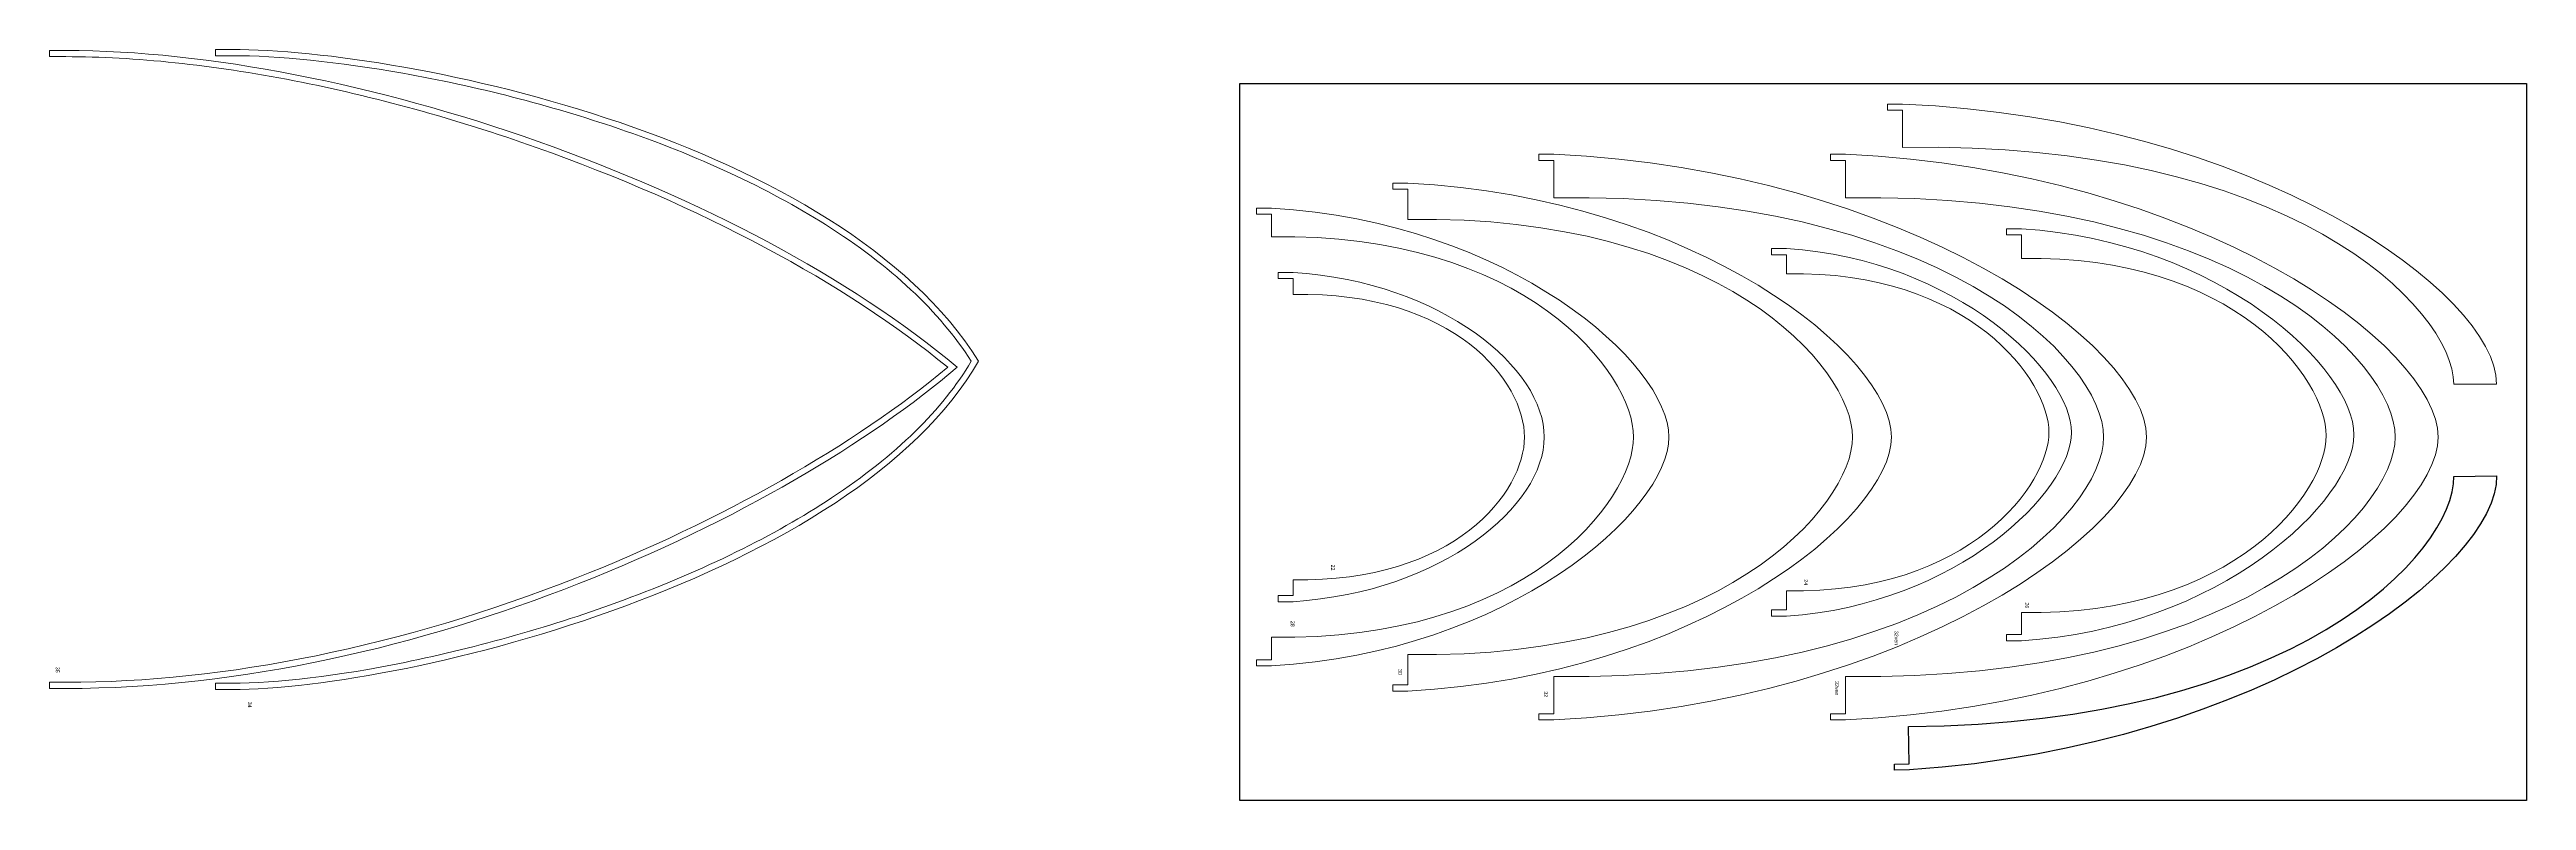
# Model space of a CAD drawing. Header units: inches. Extents: x -11188 to 11060, y -18103 to 6291.
# Drawn here: x -11188 to -8785, y -696 to 33 of the extents above; entities that cross this region are included whole.
import ezdxf

# ---------------------------------------------------------------- set-up
doc = ezdxf.new("R2010")
doc.units = ezdxf.units.IN
doc.header["$MEASUREMENT"] = 0
doc.layers.add('PRINT', color=7, linetype='Continuous', lineweight=9)
doc.layers.add('SECT-ELEV_dwg', color=8, linetype='Continuous', lineweight=9)
doc.styles.add('Arial', font='arial.ttf', dxfattribs={"height": 0.303706})
doc.styles.add('Arial_5', font='arial.ttf', dxfattribs={"height": 0.303706})

# ---------------------------------------------------------------- blocks, each defined once
blk = doc.blocks.new('SECT-ELEV_dwg_block 109-315224-Level 1')
at = {"layer": 'PRINT'}
for points in [[(1.33, -10.08), (1.33, -10.08), (2.54, -10.08), (2.54, -10.08)], [(1.33, -10.58), (1.33, -10.58), (1.33, -10.08), (1.33, -10.08)], [(2.54, -10.58), (2.54, -10.58), (1.33, -10.58), (1.33, -10.58)], [(2.54, -10.08), (21.77, -11.2), (34.68, -22.67), (34.68, -28.6)], [(2.54, -12.4), (2.54, -12.4), (2.54, -10.58), (2.54, -10.58)], [(31.82, -28.6), (31.82, -23.39), (23.03, -12.05), (2.54, -12.4)], [(2.54, -44.8), (23.03, -45.15), (31.82, -33.8), (31.82, -28.6)], [(34.68, -28.6), (34.68, -34.53), (21.77, -46), (2.54, -47.12)], [(2.54, -46.62), (2.54, -46.62), (2.54, -44.8), (2.54, -44.8)], [(1.33, -46.62), (1.33, -46.62), (2.54, -46.62), (2.54, -46.62)], [(1.33, -47.12), (1.33, -47.12), (1.33, -46.62), (1.33, -46.62)], [(2.54, -47.12), (2.54, -47.12), (1.33, -47.12), (1.33, -47.12)]]:
    blk.add_open_spline(points, degree=3, dxfattribs=at)
blk = doc.blocks.new('SECT-ELEV_dwg_block 111-315226-Level 1')
at = {"layer": 'PRINT'}
for points in [[(-96.24, 2.67), (-96.24, 2.67), (-94.93, 2.67), (-94.93, 2.67)], [(-96.24, 2.17), (-96.24, 2.17), (-96.24, 2.67), (-96.24, 2.67)], [(-94.93, 2.17), (-94.93, 2.17), (-96.24, 2.17), (-96.24, 2.17)], [(-94.93, 2.67), (-71.87, 2.67), (-40.15, -8.43), (-22.86, -22.95)], [(-76.47, 0.22), (-83.1, 1.51), (-89.31, 2.17), (-94.93, 2.17)], [(-56.9, -5.17), (-63.44, -2.86), (-70.02, -1.04), (-76.47, 0.22)], [(-23.63, -22.96), (-31.89, -16.15), (-43.68, -9.85), (-56.9, -5.17)], [(-22.86, -22.95), (-36.91, -34.98), (-66.37, -48.94), (-94.93, -48.94)], [(-53.64, -39.99), (-41.99, -35.41), (-31.1, -29.22), (-23.63, -22.96)], [(-94.93, -48.44), (-81.97, -48.44), (-67.69, -45.52), (-53.64, -39.99)], [(-96.24, -48.44), (-96.24, -48.44), (-94.93, -48.44), (-94.93, -48.44)], [(-96.24, -48.94), (-96.24, -48.94), (-96.24, -48.44), (-96.24, -48.44)], [(-94.93, -48.94), (-94.93, -48.94), (-96.24, -48.94), (-96.24, -48.94)]]:
    blk.add_open_spline(points, degree=3, dxfattribs=at)
blk = doc.blocks.new('SECT-ELEV_dwg_block 113-315229-Level 1')
at = {"layer": 'PRINT'}
for points in [[(-82.82, 2.75), (-82.82, 2.75), (-81.52, 2.75), (-81.52, 2.75)], [(-82.82, 2.25), (-82.82, 2.25), (-82.82, 2.75), (-82.82, 2.75)], [(-81.52, 2.25), (-81.52, 2.25), (-82.82, 2.25), (-82.82, 2.25)], [(-81.52, 2.75), (-67.15, 2.75), (-32.25, -4.63), (-21.14, -22.45)], [(-67.67, 0.83), (-72.85, 1.74), (-77.76, 2.25), (-81.52, 2.25)], [(-50.27, -3.64), (-55.75, -1.77), (-61.77, -0.22), (-67.67, 0.83)], [(-33.51, -11.42), (-38.18, -8.46), (-43.82, -5.84), (-50.27, -3.64)], [(-21.72, -22.46), (-24.29, -18.45), (-28.25, -14.74), (-33.51, -11.42)], [(-21.14, -22.45), (-31.06, -39.84), (-67.15, -49.02), (-81.52, -49.02)], [(-33.01, -33.52), (-27.82, -30.09), (-24.02, -26.37), (-21.72, -22.46)], [(-49.84, -41.79), (-43.32, -39.37), (-37.66, -36.59), (-33.01, -33.52)], [(-67.52, -46.83), (-61.57, -45.61), (-55.46, -43.87), (-49.84, -41.79)], [(-81.52, -48.52), (-77.86, -48.52), (-72.89, -47.92), (-67.52, -46.83)], [(-82.82, -48.52), (-82.82, -48.52), (-81.52, -48.52), (-81.52, -48.52)], [(-82.82, -49.02), (-82.82, -49.02), (-82.82, -48.52), (-82.82, -48.52)], [(-81.52, -49.02), (-81.52, -49.02), (-82.82, -49.02), (-82.82, -49.02)]]:
    blk.add_open_spline(points, degree=3, dxfattribs=at)
blk = doc.blocks.new('SECT-ELEV_dwg_block 116-315231-Level 1')
at = {"layer": 'PRINT'}
for points in [[(12.36, -8.05), (12.36, -8.05), (13.56, -8.05), (13.56, -8.05)], [(12.36, -8.55), (12.36, -8.55), (12.36, -8.05), (12.36, -8.05)], [(13.56, -8.55), (13.56, -8.55), (12.36, -8.55), (12.36, -8.55)], [(13.56, -8.05), (36.96, -9.29), (52.66, -22.02), (52.66, -28.6)], [(13.56, -10.99), (13.56, -10.99), (13.56, -8.55), (13.56, -8.55)], [(49.52, -28.6), (49.52, -22.94), (38.74, -10.61), (13.56, -10.99)], [(13.56, -46.2), (38.74, -46.59), (49.52, -34.26), (49.52, -28.6)], [(52.66, -28.6), (52.66, -35.17), (36.96, -47.9), (13.56, -49.15)], [(13.56, -48.65), (13.56, -48.65), (13.56, -46.2), (13.56, -46.2)], [(12.36, -48.65), (12.36, -48.65), (13.56, -48.65), (13.56, -48.65)], [(12.36, -49.15), (12.36, -49.15), (12.36, -48.65), (12.36, -48.65)], [(13.56, -49.15), (13.56, -49.15), (12.36, -49.15), (12.36, -49.15)]]:
    blk.add_open_spline(points, degree=3, dxfattribs=at)
blk = doc.blocks.new('SECT-ELEV_dwg_block 118-315233-Level 1')
at = {"layer": 'PRINT'}
for points in [[(24.16, -5.72), (24.16, -5.72), (25.36, -5.72), (25.36, -5.72)], [(24.16, -6.22), (24.16, -6.22), (24.16, -5.72), (24.16, -5.72)], [(25.36, -5.72), (54.04, -7.11), (73.29, -21.28), (73.29, -28.6)], [(25.36, -6.22), (25.36, -6.22), (24.16, -6.22), (24.16, -6.22)], [(25.36, -9.24), (25.36, -9.24), (25.36, -6.22), (25.36, -6.22)], [(69.82, -28.6), (69.82, -22.37), (56.49, -8.8), (25.36, -9.24)], [(25.36, -47.96), (56.49, -48.4), (69.82, -34.83), (69.82, -28.6)], [(73.29, -28.6), (73.29, -35.92), (54.04, -50.09), (25.36, -51.48)], [(25.36, -50.98), (25.36, -50.98), (25.36, -47.96), (25.36, -47.96)], [(24.16, -50.98), (24.16, -50.98), (25.36, -50.98), (25.36, -50.98)], [(24.16, -51.48), (24.16, -51.48), (24.16, -50.98), (24.16, -50.98)], [(25.36, -51.48), (25.36, -51.48), (24.16, -51.48), (24.16, -51.48)]]:
    blk.add_open_spline(points, degree=3, dxfattribs=at)
blk = doc.blocks.new('SECT-ELEV_dwg_block 120-315235-Level 1')
at = {"layer": 'PRINT'}
for points in [[(47.73, -5.72), (47.73, -5.72), (48.94, -5.72), (48.94, -5.72)], [(47.73, -6.22), (47.73, -6.22), (47.73, -5.72), (47.73, -5.72)], [(48.94, -5.72), (77.62, -7.11), (96.86, -21.28), (96.86, -28.6)], [(48.94, -6.22), (48.94, -6.22), (47.73, -6.22), (47.73, -6.22)], [(48.94, -9.24), (48.94, -9.24), (48.94, -6.22), (48.94, -6.22)], [(93.39, -28.6), (93.39, -22.37), (80.06, -8.8), (48.94, -9.24)], [(48.94, -47.96), (80.06, -48.4), (93.39, -34.83), (93.39, -28.6)], [(96.86, -28.6), (96.86, -35.92), (77.62, -50.09), (48.94, -51.48)], [(48.94, -50.98), (48.94, -50.98), (48.94, -47.96), (48.94, -47.96)], [(47.73, -50.98), (47.73, -50.98), (48.94, -50.98), (48.94, -50.98)], [(47.73, -51.48), (47.73, -51.48), (47.73, -50.98), (47.73, -50.98)], [(48.94, -51.48), (48.94, -51.48), (47.73, -51.48), (47.73, -51.48)]]:
    blk.add_open_spline(points, degree=3, dxfattribs=at)
blk = doc.blocks.new('SECT-ELEV_dwg_block 122-315237-Level 1')
at = {"layer": 'PRINT'}
for points in [[(52.35, -1.66), (52.35, -1.66), (53.56, -1.66), (53.56, -1.66)], [(52.35, -2.16), (52.35, -2.16), (52.35, -1.66), (52.35, -1.66)], [(53.56, -1.66), (82.24, -2.91), (101.55, -16.99), (101.59, -24.31)], [(53.56, -2.16), (53.56, -2.16), (52.35, -2.16), (52.35, -2.16)], [(53.57, -5.18), (53.57, -5.18), (53.56, -2.16), (53.56, -2.16)], [(98.12, -24.32), (98.09, -18.1), (84.69, -4.58), (53.57, -5.18)], [(101.59, -24.31), (101.59, -24.31), (98.12, -24.32), (98.12, -24.32)]]:
    blk.add_open_spline(points, degree=3, dxfattribs=at)
blk = doc.blocks.new('SECT-ELEV_dwg_block 124-315239-Level 1')
at = {"layer": 'PRINT'}
for points in [[(3.09, -15.28), (3.09, -15.28), (4.29, -15.28), (4.29, -15.28)], [(3.09, -15.78), (3.09, -15.78), (3.09, -15.28), (3.09, -15.28)], [(4.29, -15.78), (4.29, -15.78), (3.09, -15.78), (3.09, -15.78)], [(4.29, -15.28), (16.44, -16.08), (24.6, -23.08), (24.6, -28.6)], [(4.29, -17.06), (4.29, -17.06), (4.29, -15.78), (4.29, -15.78)], [(23, -28.6), (23, -24.16), (17.39, -16.81), (4.29, -17.06)], [(4.29, -40.14), (17.39, -40.4), (23, -33.04), (23, -28.6)], [(24.6, -28.6), (24.6, -34.12), (16.44, -41.12), (4.29, -41.92)], [(3.09, -41.42), (3.09, -41.42), (4.29, -41.42), (4.29, -41.42)], [(3.09, -41.92), (3.09, -41.92), (3.09, -41.42), (3.09, -41.42)], [(4.29, -41.92), (4.29, -41.92), (3.09, -41.92), (3.09, -41.92)], [(4.29, -41.42), (4.29, -41.42), (4.29, -40.14), (4.29, -40.14)]]:
    blk.add_open_spline(points, degree=3, dxfattribs=at)
blk = doc.blocks.new('SECT-ELEV_dwg_block 126-315241-Level 1')
at = {"layer": 'PRINT'}
for points in [[(61.96, -11.75), (61.96, -11.75), (63.17, -11.75), (63.17, -11.75)], [(61.96, -12.25), (61.96, -12.25), (61.96, -11.75), (61.96, -11.75)], [(63.17, -11.75), (79.26, -12.76), (90.05, -23.08), (90.05, -28.41)], [(63.17, -12.25), (63.17, -12.25), (61.96, -12.25), (61.96, -12.25)], [(63.17, -14.15), (63.17, -14.15), (63.17, -12.25), (63.17, -12.25)], [(87.81, -28.48), (87.81, -23.87), (80.42, -13.83), (63.17, -14.15)], [(90.05, -28.41), (90.05, -33.75), (79.26, -44.07), (63.17, -45.08)], [(63.17, -42.8), (80.42, -43.12), (87.81, -33.08), (87.81, -28.48)], [(63.17, -44.58), (63.17, -44.58), (63.17, -42.8), (63.17, -42.8)], [(61.96, -44.58), (61.96, -44.58), (63.17, -44.58), (63.17, -44.58)], [(61.96, -45.08), (61.96, -45.08), (61.96, -44.58), (61.96, -44.58)], [(63.17, -45.08), (63.17, -45.08), (61.96, -45.08), (61.96, -45.08)]]:
    blk.add_open_spline(points, degree=3, dxfattribs=at)
blk = doc.blocks.new('SECT-ELEV_dwg_block 128-315243-Level 1')
at = {"layer": 'PRINT'}
for points in [[(42.98, -13.35), (42.98, -13.35), (44.19, -13.35), (44.19, -13.35)], [(42.98, -13.85), (42.98, -13.85), (42.98, -13.35), (42.98, -13.35)], [(44.19, -13.85), (44.19, -13.85), (42.98, -13.85), (42.98, -13.85)], [(44.19, -13.35), (57.98, -14.25), (67.23, -23.46), (67.23, -28.22)], [(44.19, -15.39), (44.19, -15.39), (44.19, -13.85), (44.19, -13.85)], [(65.4, -28.22), (65.4, -24.09), (59.04, -15.11), (44.19, -15.39)], [(44.19, -41.04), (59.04, -41.32), (65.4, -32.34), (65.4, -28.22)], [(67.23, -28.22), (67.23, -32.97), (57.98, -42.18), (44.19, -43.08)], [(44.19, -42.58), (44.19, -42.58), (44.19, -41.04), (44.19, -41.04)], [(42.98, -42.58), (42.98, -42.58), (44.19, -42.58), (44.19, -42.58)], [(42.98, -43.08), (42.98, -43.08), (42.98, -42.58), (42.98, -42.58)], [(44.19, -43.08), (44.19, -43.08), (42.98, -43.08), (42.98, -43.08)]]:
    blk.add_open_spline(points, degree=3, dxfattribs=at)
blk = doc.blocks.new('SECT-ELEV_dwg_block 108-315244-Level 1')
at = {"layer": 'PRINT', "color": 250, "lineweight": 30, "flags": 128}
blk.add_lwpolyline([(104, -58), (0, -58), (0, 0), (104, 0)], close=True, dxfattribs=at)
at = {"layer": 'PRINT', "color": 250, "lineweight": 30}
for points in [[(54.05, -52.01), (85.17, -51.85), (98.24, -38.02), (98.12, -31.79)], [(101.59, -31.73), (101.73, -39.04), (82.76, -53.59), (54.12, -55.53)], [(98.12, -31.79), (98.12, -31.79), (101.59, -31.73), (101.59, -31.73)], [(54.11, -55.03), (54.11, -55.03), (54.05, -52.01), (54.05, -52.01)], [(52.9, -55.05), (52.9, -55.05), (54.11, -55.03), (54.11, -55.03)], [(52.91, -55.55), (52.91, -55.55), (52.9, -55.05), (52.9, -55.05)], [(54.12, -55.53), (54.12, -55.53), (52.91, -55.55), (52.91, -55.55)]]:
    blk.add_open_spline(points, degree=3, dxfattribs=at)
for name in ['SECT-ELEV_dwg_block 111-315226-Level 1', 'SECT-ELEV_dwg_block 113-315229-Level 1', 'SECT-ELEV_dwg_block 122-315237-Level 1', 'SECT-ELEV_dwg_block 118-315233-Level 1', 'SECT-ELEV_dwg_block 120-315235-Level 1', 'SECT-ELEV_dwg_block 116-315231-Level 1', 'SECT-ELEV_dwg_block 109-315224-Level 1', 'SECT-ELEV_dwg_block 126-315241-Level 1', 'SECT-ELEV_dwg_block 128-315243-Level 1', 'SECT-ELEV_dwg_block 124-315239-Level 1']:
    blk.add_blockref(name, (0, 0))
blk = doc.blocks.new('SECT-ELEV_dwg_block 110-315223-Level 1')
at = {"layer": 'PRINT', "insert": (4.41, -43.47), "char_height": 0.304, "width": 0.4878, "attachment_point": 1, "rotation": 270, "line_spacing_factor": 0.938532, "style": 'Arial'}
blk.add_mtext('28', dxfattribs=at)
blk = doc.blocks.new('SECT-ELEV_dwg_block 109-V26-Level 1')
at = {"layer": 'PRINT'}
for points in [[(1.33, -10.08), (1.33, -10.08), (2.54, -10.08), (2.54, -10.08)], [(1.33, -10.58), (1.33, -10.58), (1.33, -10.08), (1.33, -10.08)], [(2.54, -10.58), (2.54, -10.58), (1.33, -10.58), (1.33, -10.58)], [(2.54, -10.08), (21.77, -11.2), (34.68, -22.67), (34.68, -28.6)], [(2.54, -12.4), (2.54, -12.4), (2.54, -10.58), (2.54, -10.58)], [(31.82, -28.6), (31.82, -23.39), (23.03, -12.05), (2.54, -12.4)], [(2.54, -44.8), (23.03, -45.15), (31.82, -33.8), (31.82, -28.6)], [(34.68, -28.6), (34.68, -34.53), (21.77, -46), (2.54, -47.12)], [(2.54, -46.62), (2.54, -46.62), (2.54, -44.8), (2.54, -44.8)], [(1.33, -46.62), (1.33, -46.62), (2.54, -46.62), (2.54, -46.62)], [(1.33, -47.12), (1.33, -47.12), (1.33, -46.62), (1.33, -46.62)], [(2.54, -47.12), (2.54, -47.12), (1.33, -47.12), (1.33, -47.12)]]:
    blk.add_open_spline(points, degree=3, dxfattribs=at)
blk.add_blockref('SECT-ELEV_dwg_block 110-315223-Level 1', (0, 0))
blk = doc.blocks.new('SECT-ELEV_dwg_block 112-315225-Level 1')
at = {"layer": 'PRINT', "insert": (-95.43, -47.19), "char_height": 0.304, "width": 0.4878, "attachment_point": 1, "rotation": 270, "line_spacing_factor": 0.938532, "style": 'Arial'}
blk.add_mtext('35', dxfattribs=at)
blk = doc.blocks.new('SECT-ELEV_dwg_block 111-V27-Level 1')
at = {"layer": 'PRINT'}
for points in [[(-96.24, 2.67), (-96.24, 2.67), (-94.93, 2.67), (-94.93, 2.67)], [(-96.24, 2.17), (-96.24, 2.17), (-96.24, 2.67), (-96.24, 2.67)], [(-94.93, 2.17), (-94.93, 2.17), (-96.24, 2.17), (-96.24, 2.17)], [(-94.93, 2.67), (-71.87, 2.67), (-40.15, -8.43), (-22.86, -22.95)], [(-76.47, 0.22), (-83.1, 1.51), (-89.31, 2.17), (-94.93, 2.17)], [(-56.9, -5.17), (-63.44, -2.86), (-70.02, -1.04), (-76.47, 0.22)], [(-23.63, -22.96), (-31.89, -16.15), (-43.68, -9.85), (-56.9, -5.17)], [(-22.86, -22.95), (-36.91, -34.98), (-66.37, -48.94), (-94.93, -48.94)], [(-53.64, -39.99), (-41.99, -35.41), (-31.1, -29.22), (-23.63, -22.96)], [(-94.93, -48.44), (-81.97, -48.44), (-67.69, -45.52), (-53.64, -39.99)], [(-96.24, -48.44), (-96.24, -48.44), (-94.93, -48.44), (-94.93, -48.44)], [(-96.24, -48.94), (-96.24, -48.94), (-96.24, -48.44), (-96.24, -48.44)], [(-94.93, -48.94), (-94.93, -48.94), (-96.24, -48.94), (-96.24, -48.94)]]:
    blk.add_open_spline(points, degree=3, dxfattribs=at)
blk.add_blockref('SECT-ELEV_dwg_block 112-315225-Level 1', (0, 0))
blk = doc.blocks.new('SECT-ELEV_dwg_block 115-315227-Level 1')
at = {"layer": 'PRINT', "insert": (-79.89, -50.01), "char_height": 0.304, "width": 0.4878, "attachment_point": 1, "rotation": 270, "line_spacing_factor": 0.938532, "style": 'Arial'}
blk.add_mtext('34', dxfattribs=at)
blk = doc.blocks.new('SECT-ELEV_dwg_block 114-315228-Level 1')
blk.add_blockref('SECT-ELEV_dwg_block 115-315227-Level 1', (0, 0))
blk = doc.blocks.new('SECT-ELEV_dwg_block 113-V28-Level 1')
at = {"layer": 'PRINT'}
for points in [[(-82.82, 2.75), (-82.82, 2.75), (-81.52, 2.75), (-81.52, 2.75)], [(-82.82, 2.25), (-82.82, 2.25), (-82.82, 2.75), (-82.82, 2.75)], [(-81.52, 2.25), (-81.52, 2.25), (-82.82, 2.25), (-82.82, 2.25)], [(-81.52, 2.75), (-67.15, 2.75), (-32.25, -4.63), (-21.14, -22.45)], [(-67.67, 0.83), (-72.85, 1.74), (-77.76, 2.25), (-81.52, 2.25)], [(-50.27, -3.64), (-55.75, -1.77), (-61.77, -0.22), (-67.67, 0.83)], [(-33.51, -11.42), (-38.18, -8.46), (-43.82, -5.84), (-50.27, -3.64)], [(-21.72, -22.46), (-24.29, -18.45), (-28.25, -14.74), (-33.51, -11.42)], [(-21.14, -22.45), (-31.06, -39.84), (-67.15, -49.02), (-81.52, -49.02)], [(-33.01, -33.52), (-27.82, -30.09), (-24.02, -26.37), (-21.72, -22.46)], [(-49.84, -41.79), (-43.32, -39.37), (-37.66, -36.59), (-33.01, -33.52)], [(-67.52, -46.83), (-61.57, -45.61), (-55.46, -43.87), (-49.84, -41.79)], [(-81.52, -48.52), (-77.86, -48.52), (-72.89, -47.92), (-67.52, -46.83)], [(-82.82, -48.52), (-82.82, -48.52), (-81.52, -48.52), (-81.52, -48.52)], [(-82.82, -49.02), (-82.82, -49.02), (-82.82, -48.52), (-82.82, -48.52)], [(-81.52, -49.02), (-81.52, -49.02), (-82.82, -49.02), (-82.82, -49.02)]]:
    blk.add_open_spline(points, degree=3, dxfattribs=at)
blk.add_blockref('SECT-ELEV_dwg_block 114-315228-Level 1', (0, 0))
blk = doc.blocks.new('SECT-ELEV_dwg_block 117-315230-Level 1')
at = {"layer": 'PRINT', "insert": (13.1, -47.37), "char_height": 0.304, "width": 0.4878, "attachment_point": 1, "rotation": 270, "line_spacing_factor": 0.938532, "style": 'Arial'}
blk.add_mtext('30', dxfattribs=at)
blk = doc.blocks.new('SECT-ELEV_dwg_block 116-V29-Level 1')
at = {"layer": 'PRINT'}
for points in [[(12.36, -8.05), (12.36, -8.05), (13.56, -8.05), (13.56, -8.05)], [(12.36, -8.55), (12.36, -8.55), (12.36, -8.05), (12.36, -8.05)], [(13.56, -8.55), (13.56, -8.55), (12.36, -8.55), (12.36, -8.55)], [(13.56, -8.05), (36.96, -9.29), (52.66, -22.02), (52.66, -28.6)], [(13.56, -10.99), (13.56, -10.99), (13.56, -8.55), (13.56, -8.55)], [(49.52, -28.6), (49.52, -22.94), (38.74, -10.61), (13.56, -10.99)], [(13.56, -46.2), (38.74, -46.59), (49.52, -34.26), (49.52, -28.6)], [(52.66, -28.6), (52.66, -35.17), (36.96, -47.9), (13.56, -49.15)], [(13.56, -48.65), (13.56, -48.65), (13.56, -46.2), (13.56, -46.2)], [(12.36, -48.65), (12.36, -48.65), (13.56, -48.65), (13.56, -48.65)], [(12.36, -49.15), (12.36, -49.15), (12.36, -48.65), (12.36, -48.65)], [(13.56, -49.15), (13.56, -49.15), (12.36, -49.15), (12.36, -49.15)]]:
    blk.add_open_spline(points, degree=3, dxfattribs=at)
blk.add_blockref('SECT-ELEV_dwg_block 117-315230-Level 1', (0, 0))
blk = doc.blocks.new('SECT-ELEV_dwg_block 119-315232-Level 1')
at = {"layer": 'PRINT', "insert": (24.88, -49.17), "char_height": 0.304, "width": 0.4878, "attachment_point": 1, "rotation": 270, "line_spacing_factor": 0.938532, "style": 'Arial'}
blk.add_mtext('32', dxfattribs=at)
blk = doc.blocks.new('SECT-ELEV_dwg_block 118-V30-Level 1')
at = {"layer": 'PRINT'}
for points in [[(24.16, -5.72), (24.16, -5.72), (25.36, -5.72), (25.36, -5.72)], [(24.16, -6.22), (24.16, -6.22), (24.16, -5.72), (24.16, -5.72)], [(25.36, -5.72), (54.04, -7.11), (73.29, -21.28), (73.29, -28.6)], [(25.36, -6.22), (25.36, -6.22), (24.16, -6.22), (24.16, -6.22)], [(25.36, -9.24), (25.36, -9.24), (25.36, -6.22), (25.36, -6.22)], [(69.82, -28.6), (69.82, -22.37), (56.49, -8.8), (25.36, -9.24)], [(25.36, -47.96), (56.49, -48.4), (69.82, -34.83), (69.82, -28.6)], [(73.29, -28.6), (73.29, -35.92), (54.04, -50.09), (25.36, -51.48)], [(25.36, -50.98), (25.36, -50.98), (25.36, -47.96), (25.36, -47.96)], [(24.16, -50.98), (24.16, -50.98), (25.36, -50.98), (25.36, -50.98)], [(24.16, -51.48), (24.16, -51.48), (24.16, -50.98), (24.16, -50.98)], [(25.36, -51.48), (25.36, -51.48), (24.16, -51.48), (24.16, -51.48)]]:
    blk.add_open_spline(points, degree=3, dxfattribs=at)
blk.add_blockref('SECT-ELEV_dwg_block 119-315232-Level 1', (0, 0))
blk = doc.blocks.new('SECT-ELEV_dwg_block 121-315234-Level 1')
at = {"layer": 'PRINT', "insert": (48.4, -48.34), "char_height": 0.304, "width": 1.2123, "attachment_point": 1, "rotation": 270, "line_spacing_factor": 0.938532, "style": 'Arial'}
blk.add_mtext('32ven', dxfattribs=at)
blk = doc.blocks.new('SECT-ELEV_dwg_block 120-V31-Level 1')
at = {"layer": 'PRINT'}
for points in [[(47.73, -5.72), (47.73, -5.72), (48.94, -5.72), (48.94, -5.72)], [(47.73, -6.22), (47.73, -6.22), (47.73, -5.72), (47.73, -5.72)], [(48.94, -5.72), (77.62, -7.11), (96.86, -21.28), (96.86, -28.6)], [(48.94, -6.22), (48.94, -6.22), (47.73, -6.22), (47.73, -6.22)], [(48.94, -9.24), (48.94, -9.24), (48.94, -6.22), (48.94, -6.22)], [(93.39, -28.6), (93.39, -22.37), (80.06, -8.8), (48.94, -9.24)], [(48.94, -47.96), (80.06, -48.4), (93.39, -34.83), (93.39, -28.6)], [(96.86, -28.6), (96.86, -35.92), (77.62, -50.09), (48.94, -51.48)], [(48.94, -50.98), (48.94, -50.98), (48.94, -47.96), (48.94, -47.96)], [(47.73, -50.98), (47.73, -50.98), (48.94, -50.98), (48.94, -50.98)], [(47.73, -51.48), (47.73, -51.48), (47.73, -50.98), (47.73, -50.98)], [(48.94, -51.48), (48.94, -51.48), (47.73, -51.48), (47.73, -51.48)]]:
    blk.add_open_spline(points, degree=3, dxfattribs=at)
blk.add_blockref('SECT-ELEV_dwg_block 121-315234-Level 1', (0, 0))
blk = doc.blocks.new('SECT-ELEV_dwg_block 123-315236-Level 1')
at = {"layer": 'PRINT', "insert": (53.22, -44.28), "char_height": 0.304, "width": 1.2123, "attachment_point": 1, "rotation": 270.2733, "line_spacing_factor": 0.938532, "style": 'Arial_5'}
blk.add_mtext('32ven', dxfattribs=at)
blk = doc.blocks.new('SECT-ELEV_dwg_block 122-V32-Level 1')
at = {"layer": 'PRINT'}
for points in [[(52.35, -1.66), (52.35, -1.66), (53.56, -1.66), (53.56, -1.66)], [(52.35, -2.16), (52.35, -2.16), (52.35, -1.66), (52.35, -1.66)], [(53.56, -1.66), (82.24, -2.91), (101.55, -16.99), (101.59, -24.31)], [(53.56, -2.16), (53.56, -2.16), (52.35, -2.16), (52.35, -2.16)], [(53.57, -5.18), (53.57, -5.18), (53.56, -2.16), (53.56, -2.16)], [(98.12, -24.32), (98.09, -18.1), (84.69, -4.58), (53.57, -5.18)], [(101.59, -24.31), (101.59, -24.31), (98.12, -24.32), (98.12, -24.32)]]:
    blk.add_open_spline(points, degree=3, dxfattribs=at)
blk.add_blockref('SECT-ELEV_dwg_block 123-315236-Level 1', (0, 0))
blk = doc.blocks.new('SECT-ELEV_dwg_block 125-315238-Level 1')
at = {"layer": 'PRINT', "insert": (7.67, -38.92), "char_height": 0.304, "width": 0.4878, "attachment_point": 1, "rotation": 270, "line_spacing_factor": 0.938532, "style": 'Arial'}
blk.add_mtext('22', dxfattribs=at)
blk = doc.blocks.new('SECT-ELEV_dwg_block 124-V33-Level 1')
at = {"layer": 'PRINT'}
for points in [[(3.09, -15.28), (3.09, -15.28), (4.29, -15.28), (4.29, -15.28)], [(3.09, -15.78), (3.09, -15.78), (3.09, -15.28), (3.09, -15.28)], [(4.29, -15.78), (4.29, -15.78), (3.09, -15.78), (3.09, -15.78)], [(4.29, -15.28), (16.44, -16.08), (24.6, -23.08), (24.6, -28.6)], [(4.29, -17.06), (4.29, -17.06), (4.29, -15.78), (4.29, -15.78)], [(23, -28.6), (23, -24.16), (17.39, -16.81), (4.29, -17.06)], [(4.29, -40.14), (17.39, -40.4), (23, -33.04), (23, -28.6)], [(24.6, -28.6), (24.6, -34.12), (16.44, -41.12), (4.29, -41.92)], [(3.09, -41.42), (3.09, -41.42), (4.29, -41.42), (4.29, -41.42)], [(3.09, -41.92), (3.09, -41.92), (3.09, -41.42), (3.09, -41.42)], [(4.29, -41.92), (4.29, -41.92), (3.09, -41.92), (3.09, -41.92)], [(4.29, -41.42), (4.29, -41.42), (4.29, -40.14), (4.29, -40.14)]]:
    blk.add_open_spline(points, degree=3, dxfattribs=at)
blk.add_blockref('SECT-ELEV_dwg_block 125-315238-Level 1', (0, 0))
blk = doc.blocks.new('SECT-ELEV_dwg_block 127-315240-Level 1')
at = {"layer": 'PRINT', "insert": (63.77, -41.98), "char_height": 0.304, "width": 0.4878, "attachment_point": 1, "rotation": 270, "line_spacing_factor": 0.938532, "style": 'Arial'}
blk.add_mtext('26', dxfattribs=at)
blk = doc.blocks.new('SECT-ELEV_dwg_block 126-V34-Level 1')
at = {"layer": 'PRINT'}
for points in [[(61.96, -11.75), (61.96, -11.75), (63.17, -11.75), (63.17, -11.75)], [(61.96, -12.25), (61.96, -12.25), (61.96, -11.75), (61.96, -11.75)], [(63.17, -11.75), (79.26, -12.76), (90.05, -23.08), (90.05, -28.41)], [(63.17, -12.25), (63.17, -12.25), (61.96, -12.25), (61.96, -12.25)], [(63.17, -14.15), (63.17, -14.15), (63.17, -12.25), (63.17, -12.25)], [(87.81, -28.48), (87.81, -23.87), (80.42, -13.83), (63.17, -14.15)], [(90.05, -28.41), (90.05, -33.75), (79.26, -44.07), (63.17, -45.08)], [(63.17, -42.8), (80.42, -43.12), (87.81, -33.08), (87.81, -28.48)], [(63.17, -44.58), (63.17, -44.58), (63.17, -42.8), (63.17, -42.8)], [(61.96, -44.58), (61.96, -44.58), (63.17, -44.58), (63.17, -44.58)], [(61.96, -45.08), (61.96, -45.08), (61.96, -44.58), (61.96, -44.58)], [(63.17, -45.08), (63.17, -45.08), (61.96, -45.08), (61.96, -45.08)]]:
    blk.add_open_spline(points, degree=3, dxfattribs=at)
blk.add_blockref('SECT-ELEV_dwg_block 127-315240-Level 1', (0, 0))
blk = doc.blocks.new('SECT-ELEV_dwg_block 129-315242-Level 1')
at = {"layer": 'PRINT', "insert": (45.9, -40.11), "char_height": 0.304, "width": 0.4878, "attachment_point": 1, "rotation": 270, "line_spacing_factor": 0.938532, "style": 'Arial'}
blk.add_mtext('24', dxfattribs=at)
blk = doc.blocks.new('SECT-ELEV_dwg_block 128-V35-Level 1')
at = {"layer": 'PRINT'}
for points in [[(42.98, -13.35), (42.98, -13.35), (44.19, -13.35), (44.19, -13.35)], [(42.98, -13.85), (42.98, -13.85), (42.98, -13.35), (42.98, -13.35)], [(44.19, -13.85), (44.19, -13.85), (42.98, -13.85), (42.98, -13.85)], [(44.19, -13.35), (57.98, -14.25), (67.23, -23.46), (67.23, -28.22)], [(44.19, -15.39), (44.19, -15.39), (44.19, -13.85), (44.19, -13.85)], [(65.4, -28.22), (65.4, -24.09), (59.04, -15.11), (44.19, -15.39)], [(44.19, -41.04), (59.04, -41.32), (65.4, -32.34), (65.4, -28.22)], [(67.23, -28.22), (67.23, -32.97), (57.98, -42.18), (44.19, -43.08)], [(44.19, -42.58), (44.19, -42.58), (44.19, -41.04), (44.19, -41.04)], [(42.98, -42.58), (42.98, -42.58), (44.19, -42.58), (44.19, -42.58)], [(42.98, -43.08), (42.98, -43.08), (42.98, -42.58), (42.98, -42.58)], [(44.19, -43.08), (44.19, -43.08), (42.98, -43.08), (42.98, -43.08)]]:
    blk.add_open_spline(points, degree=3, dxfattribs=at)
blk.add_blockref('SECT-ELEV_dwg_block 129-315242-Level 1', (0, 0))
blk = doc.blocks.new('SECT-ELEV_dwg_block 108-V36-Level 1')
at = {"layer": 'PRINT', "color": 250, "lineweight": 30, "flags": 128}
blk.add_lwpolyline([(104, -58), (0, -58), (0, 0), (104, 0)], close=True, dxfattribs=at)
at = {"layer": 'PRINT', "color": 250, "lineweight": 30}
for points in [[(54.05, -52.01), (85.17, -51.85), (98.24, -38.02), (98.12, -31.79)], [(101.59, -31.73), (101.73, -39.04), (82.76, -53.59), (54.12, -55.53)], [(98.12, -31.79), (98.12, -31.79), (101.59, -31.73), (101.59, -31.73)], [(54.11, -55.03), (54.11, -55.03), (54.05, -52.01), (54.05, -52.01)], [(52.9, -55.05), (52.9, -55.05), (54.11, -55.03), (54.11, -55.03)], [(52.91, -55.55), (52.91, -55.55), (52.9, -55.05), (52.9, -55.05)], [(54.12, -55.53), (54.12, -55.53), (52.91, -55.55), (52.91, -55.55)]]:
    blk.add_open_spline(points, degree=3, dxfattribs=at)
for name in ['SECT-ELEV_dwg_block 111-315226-Level 1', 'SECT-ELEV_dwg_block 111-V27-Level 1', 'SECT-ELEV_dwg_block 113-315229-Level 1', 'SECT-ELEV_dwg_block 113-V28-Level 1', 'SECT-ELEV_dwg_block 122-315237-Level 1', 'SECT-ELEV_dwg_block 122-V32-Level 1', 'SECT-ELEV_dwg_block 118-315233-Level 1', 'SECT-ELEV_dwg_block 118-V30-Level 1', 'SECT-ELEV_dwg_block 120-315235-Level 1', 'SECT-ELEV_dwg_block 120-V31-Level 1', 'SECT-ELEV_dwg_block 116-315231-Level 1', 'SECT-ELEV_dwg_block 116-V29-Level 1', 'SECT-ELEV_dwg_block 109-315224-Level 1', 'SECT-ELEV_dwg_block 109-V26-Level 1', 'SECT-ELEV_dwg_block 126-315241-Level 1', 'SECT-ELEV_dwg_block 126-V34-Level 1', 'SECT-ELEV_dwg_block 128-315243-Level 1', 'SECT-ELEV_dwg_block 128-V35-Level 1', 'SECT-ELEV_dwg_block 124-315239-Level 1', 'SECT-ELEV_dwg_block 124-V33-Level 1']:
    blk.add_blockref(name, (0, 0))
blk = doc.blocks.new('SECT-ELEV_dwg-315180-Level 1')
at = {"xscale": 12, "yscale": 12, "zscale": 12}
for name in ['SECT-ELEV_dwg_block 108-315244-Level 1', 'SECT-ELEV_dwg_block 108-V36-Level 1']:
    blk.add_blockref(name, (-10033, 0), dxfattribs=at)

msp = doc.modelspace()

# ---------------------------------------------------------------- block references
at = {"layer": 'SECT-ELEV_dwg', "color": 7}
msp.add_blockref('SECT-ELEV_dwg-315180-Level 1', (0, 0), dxfattribs=at)

doc.saveas('drawing.dxf')
